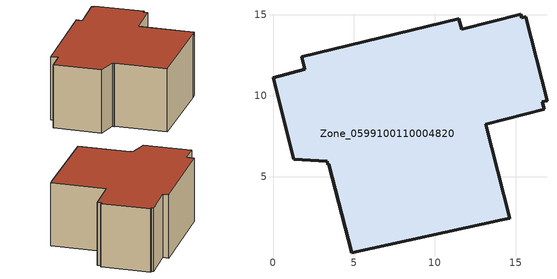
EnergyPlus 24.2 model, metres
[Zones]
Zone_0599100110004820
 floor ground (C_G): 14.15,2.35 4.86,0.31 3.45,5.78 3.39,5.76 3.34,5.97 1.28,6.1 0,11.14 1.96,11.64 1.76,12.43 11.48,14.77 11.65,14.12 15.3,15.05 15.36,14.82 15.61,14.88 16.92,9.71 16.62,9.65 16.74,9.16 13.15,8.26 14.63,2.45 z0
 wall outside (C_F): 3.45,5.78 4.86,0.31 14.15,2.35 14.63,2.45 13.15,8.26 16.74,9.16 16.62,9.65 16.92,9.71 15.61,14.88 15.36,14.82 15.3,15.05 11.65,14.12 11.48,14.77 1.76,12.43 1.96,11.64 0,11.14 1.28,6.1 3.34,5.97 3.39,5.76 3.45,5.78 z0:7.13
 roof outside (C_R): 4.86,0.31 14.15,2.35 14.63,2.45 13.15,8.26 16.74,9.16 16.62,9.65 16.92,9.71 15.61,14.88 15.36,14.82 15.3,15.05 11.65,14.12 11.48,14.77 1.76,12.43 1.96,11.64 0,11.14 1.28,6.1 3.34,5.97 3.39,5.76 3.45,5.78 z7.13
[BUILDING]
Pand.0599100110004820: North Axis=0; Terrain=City; Loads Convergence Tolerance Value=0.04; Temperature Convergence Tolerance Value=0.4; Solar Distribution=FullExterior; Maximum Number of Warmup Days=25; Minimum Number of Warmup Days=1
[Site:Location]
Rotterdam.The.Hague.AP_ZH_NLD Design_Conditions: Latitude=51.96; Longitude=4.45; Time Zone=1; Elevation=-4.5
[SITE:GROUNDTEMPERATURE:BUILDINGSURFACE]
18, 18, 18, 18, 18, 18, 18, 18, 18, 18, 18, 18
[MATERIAL] Thermal Absorptance=0.9; Solar Absorptance=0.7; Visible Absorptance=0.7
Name | Roughness | Thickness | Conductivity | Density | Specific Heat
G.D.2015-2018 | MediumSmooth | 0.15 | 0.0428571 | 540 | 1210
F.D.2015-2018 | Rough | 0.3 | 0.0666667 | 1920 | 840
R.D.2015-2018 | MediumRough | 0.2 | 0.0333333 | 1500 | 1000
[CONSTRUCTION]
C_G: G.D.2015-2018
C_F: F.D.2015-2018
C_R: R.D.2015-2018
[ZONE]
Zone_0599100110004820: Type=1; Multiplier=1; Ceiling Height=Autocalculate; Volume=Autocalculate; Floor Area=autocalculate; Part of Total Floor Area=Yes
[ZONEINFILTRATION:DESIGNFLOWRATE]
Infil_Zone_0599100110004820: Zone or ZoneList or Space or SpaceList=Zone_0599100110004820; Schedule=AlwaysOn; Design Flow Rate Calculation Method=Flow/Area; Flow Rate per Floor Area=0.0021; Constant Term Coefficient=1; Temperature Term Coefficient=0; Velocity Term Coefficient=0; Velocity Squared Term Coefficient=0
[HVACTEMPLATE:ZONE:IDEALLOADSAIRSYSTEM]
Zone_0599100110004820: Maximum Heating Supply Air Temperature=50; Minimum Cooling Supply Air Temperature=13; Maximum Heating Supply Air Humidity Ratio=0.0156; Minimum Cooling Supply Air Humidity Ratio=0.0077; Heating Limit=NoLimit; Cooling Limit=NoLimit; Dehumidification Control Type=ConstantSensibleHeatRatio; Cooling Sensible Heat Ratio=0.7; Dehumidification Setpoint=60; Humidification Control Type=None; Humidification Setpoint=30; Outdoor Air Method=None; Outdoor Air Flow Rate per Person=0.00944; Outdoor Air Flow Rate per Zone Floor Area=0; Outdoor Air Flow Rate per Zone=0; Demand Controlled Ventilation Type=None; Outdoor Air Economizer Type=NoEconomizer; Heat Recovery Type=None; Sensible Heat Recovery Effectiveness=0.7; Latent Heat Recovery Effectiveness=0.65
[ZONECONTROL:THERMOSTAT]
ThermostatControl_Zone_0599100110004820: Zone or ZoneList=Zone_0599100110004820; Control Type Schedule=DualSetpointControlType; Control 1=Thermostat_Zone_0599100110004820; Temperature Difference Between Cutout And Setpoint=0
[THERMOSTATSETPOINT:DUALSETPOINT]
Thermostat_Zone_0599100110004820: Heating Setpoint Temperature Schedule=HeatingSetpoint_Zone_0599100110004820; Cooling Setpoint Temperature Schedule=CoolingSetpoint_Zone_0599100110004820
[SCHEDULE:COMPACT]
HeatingSetpoint_Zone_0599100110004820: Through: 12/31, For: AllDays, Until: 24:00, 21
CoolingSetpoint_Zone_0599100110004820: Through: 12/31, For: AllDays, Until: 24:00, 24
DualSetpointControlType: Through: 12/31, For: AllDays, Until: 24:00, 4
AlwaysOn: Through: 12/31, For: AllDays, Until: 24:00, 1
